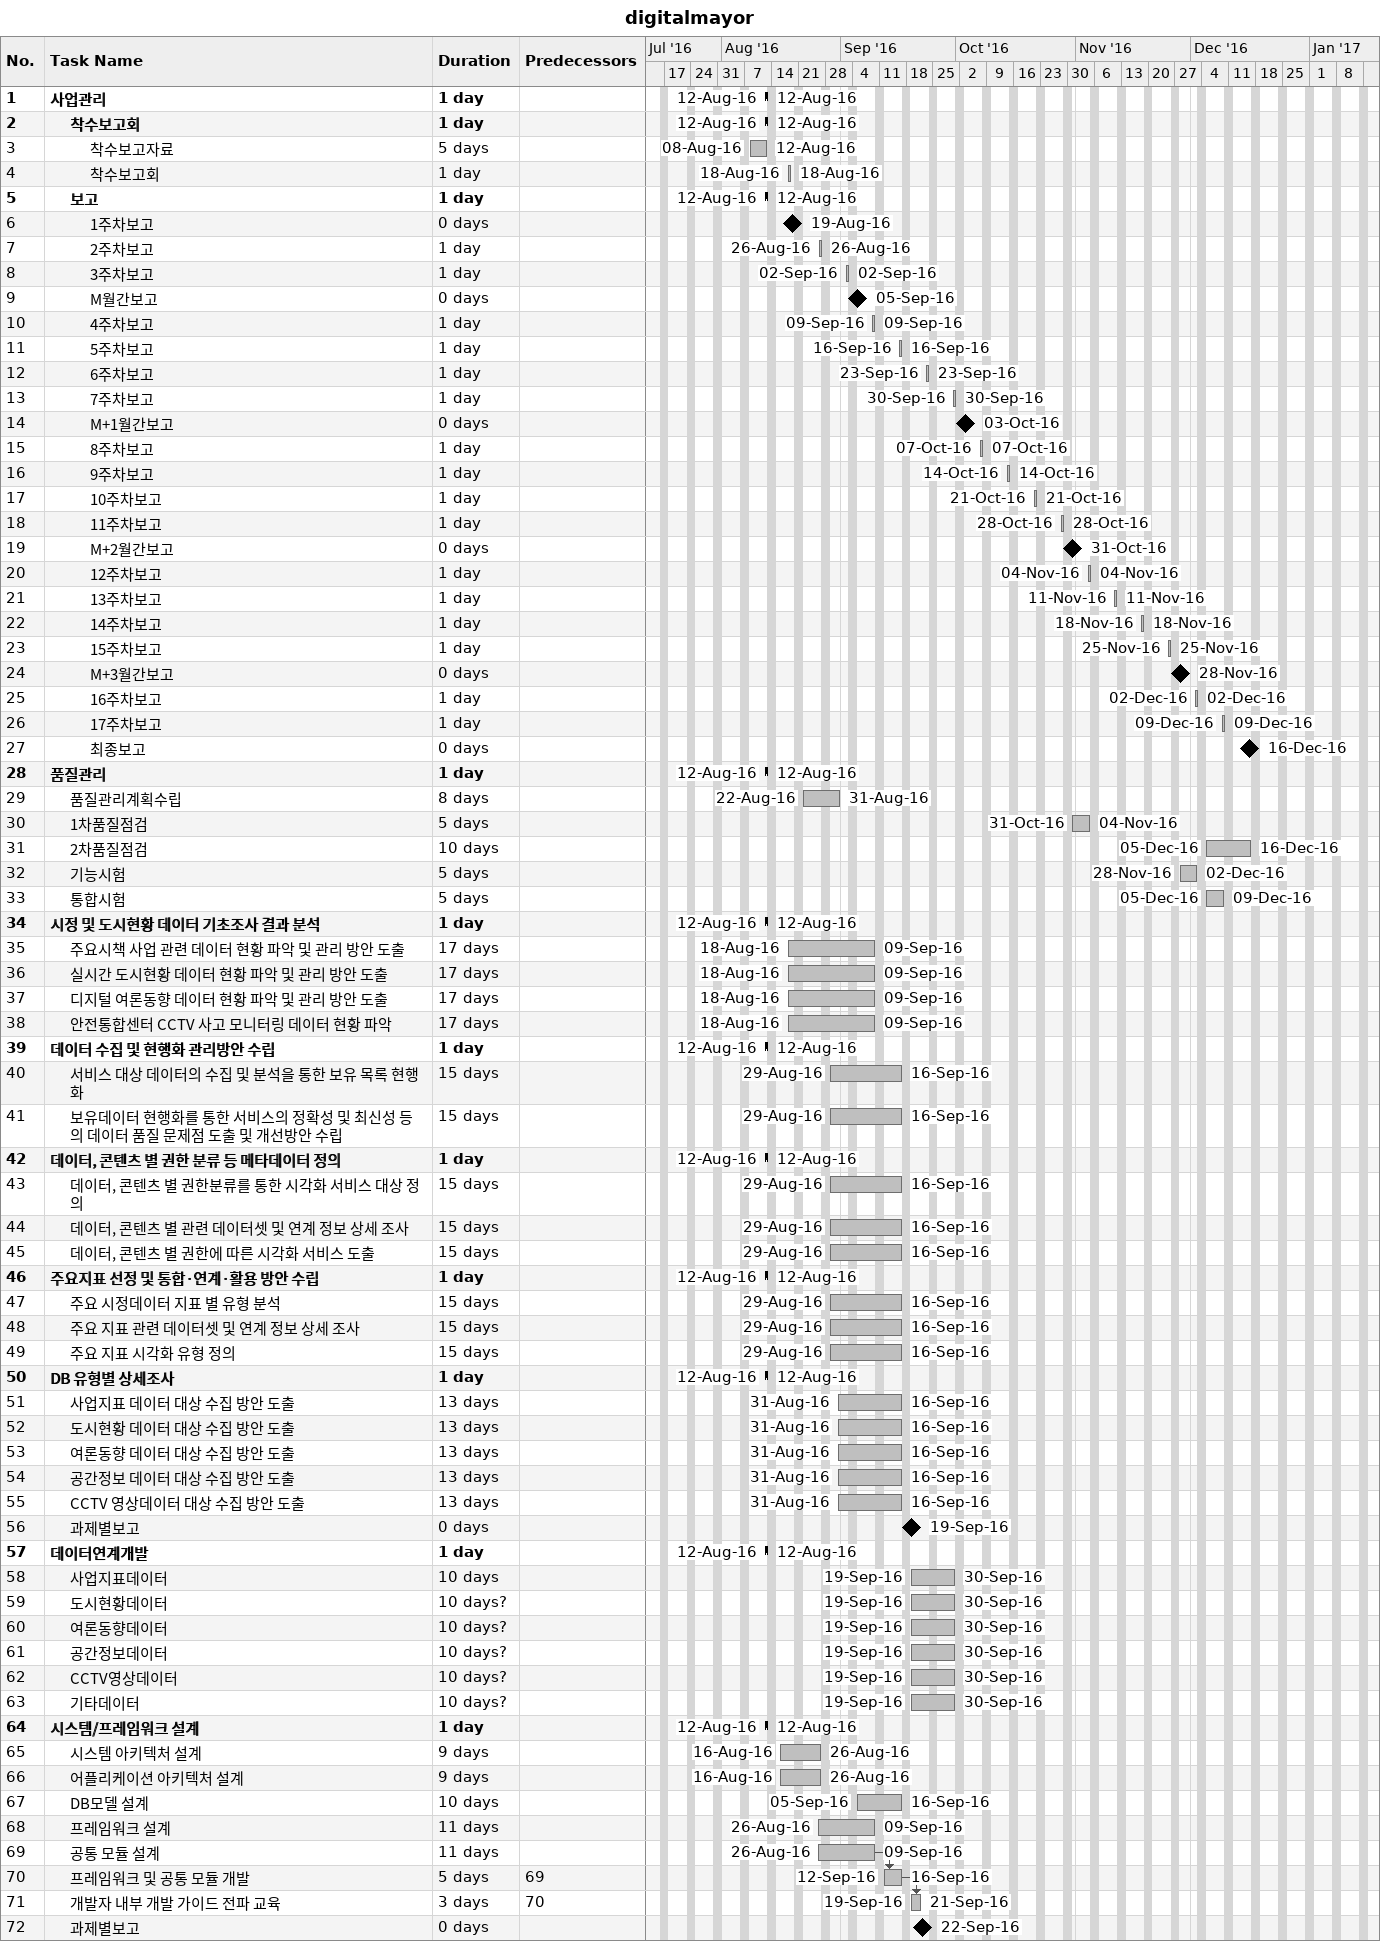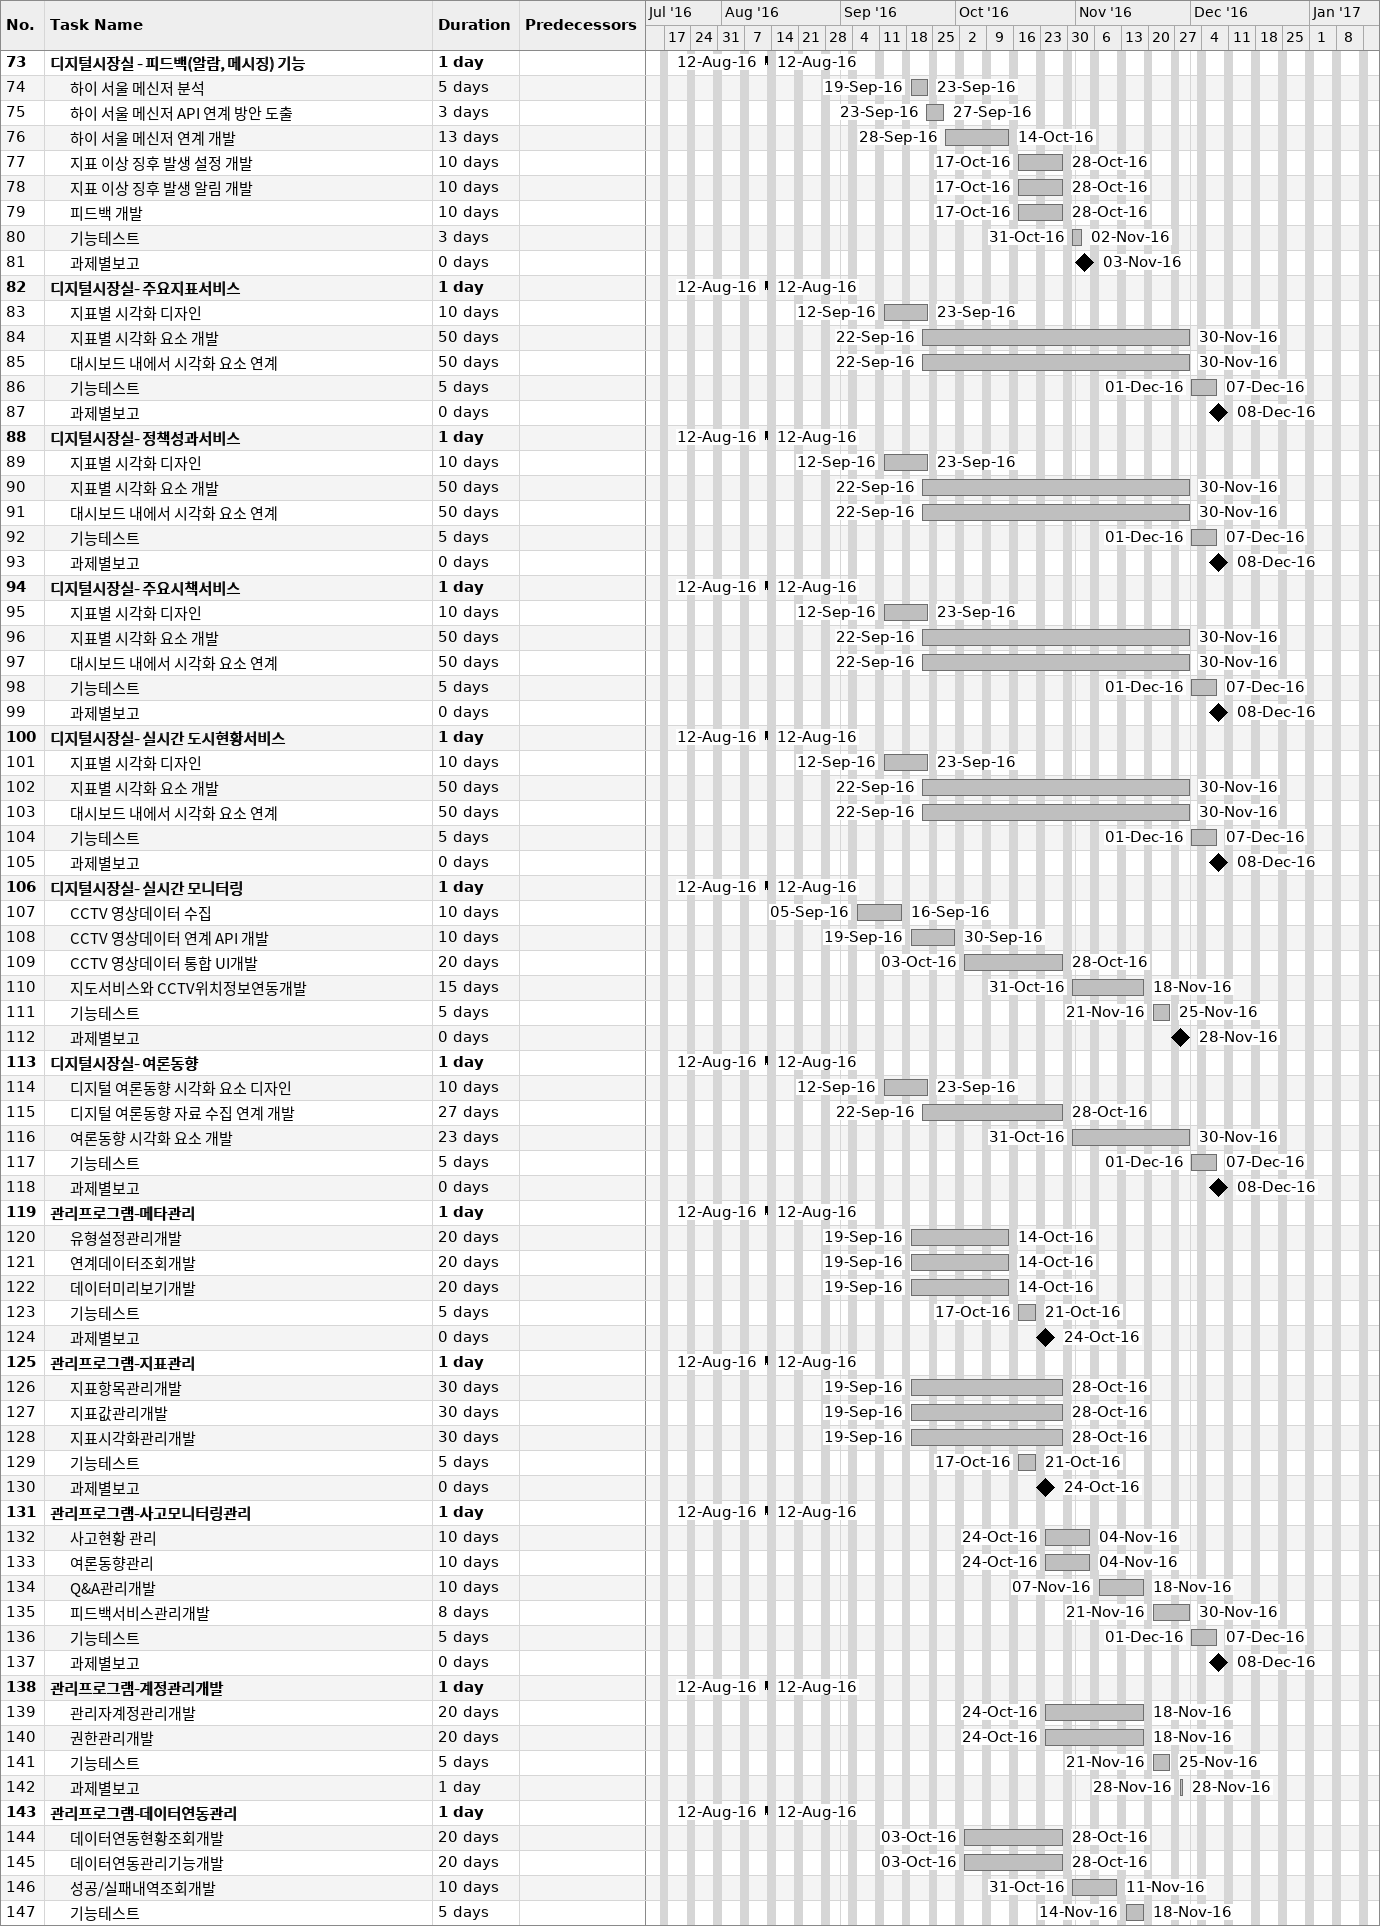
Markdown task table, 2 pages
digitalmayor

| ID | Level | Task | Duration | Start | Finish | Predecessors |
|---|---|---|---|---|---|---|
| 1 | 1 | **사업관리** | 1d | 2016-08-12 | 2016-08-12 |  |
| 2 | 2 | **착수보고회** | 1d | 2016-08-12 | 2016-08-12 |  |
| 3 | 3 | 착수보고자료 | 5d | 2016-08-08 | 2016-08-12 |  |
| 4 | 3 | 착수보고회 | 1d | 2016-08-18 | 2016-08-18 |  |
| 5 | 2 | **보고** | 1d | 2016-08-12 | 2016-08-12 |  |
| 6 | 3 | 1주차보고 | 0d | 2016-08-19 | 2016-08-19 |  |
| 7 | 3 | 2주차보고 | 1d | 2016-08-26 | 2016-08-26 |  |
| 8 | 3 | 3주차보고 | 1d | 2016-09-02 | 2016-09-02 |  |
| 9 | 3 | M월간보고 | 0d | 2016-09-05 | 2016-09-05 |  |
| 10 | 3 | 4주차보고 | 1d | 2016-09-09 | 2016-09-09 |  |
| 11 | 3 | 5주차보고 | 1d | 2016-09-16 | 2016-09-16 |  |
| 12 | 3 | 6주차보고 | 1d | 2016-09-23 | 2016-09-23 |  |
| 13 | 3 | 7주차보고 | 1d | 2016-09-30 | 2016-09-30 |  |
| 14 | 3 | M+1월간보고 | 0d | 2016-10-03 | 2016-10-03 |  |
| 15 | 3 | 8주차보고 | 1d | 2016-10-07 | 2016-10-07 |  |
| 16 | 3 | 9주차보고 | 1d | 2016-10-14 | 2016-10-14 |  |
| 17 | 3 | 10주차보고 | 1d | 2016-10-21 | 2016-10-21 |  |
| 18 | 3 | 11주차보고 | 1d | 2016-10-28 | 2016-10-28 |  |
| 19 | 3 | M+2월간보고 | 0d | 2016-10-31 | 2016-10-31 |  |
| 20 | 3 | 12주차보고 | 1d | 2016-11-04 | 2016-11-04 |  |
| 21 | 3 | 13주차보고 | 1d | 2016-11-11 | 2016-11-11 |  |
| 22 | 3 | 14주차보고 | 1d | 2016-11-18 | 2016-11-18 |  |
| 23 | 3 | 15주차보고 | 1d | 2016-11-25 | 2016-11-25 |  |
| 24 | 3 | M+3월간보고 | 0d | 2016-11-28 | 2016-11-28 |  |
| 25 | 3 | 16주차보고 | 1d | 2016-12-02 | 2016-12-02 |  |
| 26 | 3 | 17주차보고 | 1d | 2016-12-09 | 2016-12-09 |  |
| 27 | 3 | 최종보고 | 0d | 2016-12-16 | 2016-12-16 |  |
| 28 | 1 | **품질관리** | 1d | 2016-08-12 | 2016-08-12 |  |
| 29 | 2 | 품질관리계획수립 | 8d | 2016-08-22 | 2016-08-31 |  |
| 30 | 2 | 1차품질점검 | 5d | 2016-10-31 | 2016-11-04 |  |
| 31 | 2 | 2차품질점검 | 10d | 2016-12-05 | 2016-12-16 |  |
| 32 | 2 | 기능시험 | 5d | 2016-11-28 | 2016-12-02 |  |
| 33 | 2 | 통합시험 | 5d | 2016-12-05 | 2016-12-09 |  |
| 34 | 1 | **시정 및 도시현황 데이터 기초조사 결과 분석** | 1d | 2016-08-12 | 2016-08-12 |  |
| 35 | 2 | 주요시책 사업 관련 데이터 현황 파악 및 관리 방안 도출 | 17d | 2016-08-18 | 2016-09-09 |  |
| 36 | 2 | 실시간 도시현황 데이터 현황 파악 및 관리 방안 도출 | 17d | 2016-08-18 | 2016-09-09 |  |
| 37 | 2 | 디지털 여론동향 데이터 현황 파악 및 관리 방안 도출 | 17d | 2016-08-18 | 2016-09-09 |  |
| 38 | 2 | 안전통합센터 CCTV 사고 모니터링 데이터 현황 파악 | 17d | 2016-08-18 | 2016-09-09 |  |
| 39 | 1 | **데이터 수집 및 현행화 관리방안 수립** | 1d | 2016-08-12 | 2016-08-12 |  |
| 40 | 2 | 서비스 대상 데이터의 수집 및 분석을 통한 보유 목록 현행화 | 15d | 2016-08-29 | 2016-09-16 |  |
| 41 | 2 | 보유데이터 현행화를 통한 서비스의 정확성 및 최신성 등의 데이터 품질 문제점 도출 및 개선방안 수립 | 15d | 2016-08-29 | 2016-09-16 |  |
| 42 | 1 | **데이터, 콘텐츠 별 권한 분류 등 메타데이터 정의** | 1d | 2016-08-12 | 2016-08-12 |  |
| 43 | 2 | 데이터, 콘텐츠 별 권한분류를 통한 시각화 서비스 대상 정의 | 15d | 2016-08-29 | 2016-09-16 |  |
| 44 | 2 | 데이터, 콘텐츠 별 관련 데이터셋 및 연계 정보 상세 조사 | 15d | 2016-08-29 | 2016-09-16 |  |
| 45 | 2 | 데이터, 콘텐츠 별 권한에 따른 시각화 서비스 도출 | 15d | 2016-08-29 | 2016-09-16 |  |
| 46 | 1 | **주요지표 선정 및 통합·연계·활용 방안 수립** | 1d | 2016-08-12 | 2016-08-12 |  |
| 47 | 2 | 주요 시정데이터 지표 별 유형 분석 | 15d | 2016-08-29 | 2016-09-16 |  |
| 48 | 2 | 주요 지표 관련 데이터셋 및 연계 정보 상세 조사 | 15d | 2016-08-29 | 2016-09-16 |  |
| 49 | 2 | 주요 지표 시각화 유형 정의 | 15d | 2016-08-29 | 2016-09-16 |  |
| 50 | 1 | **DB 유형별 상세조사** | 1d | 2016-08-12 | 2016-08-12 |  |
| 51 | 2 | 사업지표 데이터 대상 수집 방안 도출 | 13d | 2016-08-31 | 2016-09-16 |  |
| 52 | 2 | 도시현황 데이터 대상 수집 방안 도출 | 13d | 2016-08-31 | 2016-09-16 |  |
| 53 | 2 | 여론동향 데이터 대상 수집 방안 도출 | 13d | 2016-08-31 | 2016-09-16 |  |
| 54 | 2 | 공간정보 데이터 대상 수집 방안 도출 | 13d | 2016-08-31 | 2016-09-16 |  |
| 55 | 2 | CCTV 영상데이터 대상 수집 방안 도출 | 13d | 2016-08-31 | 2016-09-16 |  |
| 56 | 2 | 과제별보고 | 0d | 2016-09-19 | 2016-09-19 |  |
| 57 | 1 | **데이터연계개발** | 1d | 2016-08-12 | 2016-08-12 |  |
| 58 | 2 | 사업지표데이터 | 10d | 2016-09-19 | 2016-09-30 |  |
| 59 | 2 | 도시현황데이터 | 10d? | 2016-09-19 | 2016-09-30 |  |
| 60 | 2 | 여론동향데이터 | 10d? | 2016-09-19 | 2016-09-30 |  |
| 61 | 2 | 공간정보데이터 | 10d? | 2016-09-19 | 2016-09-30 |  |
| 62 | 2 | CCTV영상데이터 | 10d? | 2016-09-19 | 2016-09-30 |  |
| 63 | 2 | 기타데이터 | 10d? | 2016-09-19 | 2016-09-30 |  |
| 64 | 1 | **시스템/프레임워크 설계** | 1d | 2016-08-12 | 2016-08-12 |  |
| 65 | 2 | 시스템 아키텍처 설계 | 9d | 2016-08-16 | 2016-08-26 |  |
| 66 | 2 | 어플리케이션 아키텍처 설계 | 9d | 2016-08-16 | 2016-08-26 |  |
| 67 | 2 | DB모델 설계 | 10d | 2016-09-05 | 2016-09-16 |  |
| 68 | 2 | 프레임워크 설계 | 11d | 2016-08-26 | 2016-09-09 |  |
| 69 | 2 | 공통 모듈 설계 | 11d | 2016-08-26 | 2016-09-09 |  |
| 70 | 2 | 프레임워크 및 공통 모듈 개발 | 5d | 2016-09-12 | 2016-09-16 | 69 |
| 71 | 2 | 개발자 내부 개발 가이드 전파 교육 | 3d | 2016-09-19 | 2016-09-21 | 70 |
| 72 | 2 | 과제별보고 | 0d | 2016-09-22 | 2016-09-22 |  |
| 73 | 1 | **디지털시장실 - 피드백(알람, 메시징) 기능** | 1d | 2016-08-12 | 2016-08-12 |  |
| 74 | 2 | 하이 서울 메신저 분석 | 5d | 2016-09-19 | 2016-09-23 |  |
| 75 | 2 | 하이 서울 메신저 API 연계 방안 도출 | 3d | 2016-09-23 | 2016-09-27 |  |
| 76 | 2 | 하이 서울 메신저 연계 개발 | 13d | 2016-09-28 | 2016-10-14 |  |
| 77 | 2 | 지표 이상 징후 발생 설정 개발 | 10d | 2016-10-17 | 2016-10-28 |  |
| 78 | 2 | 지표 이상 징후 발생 알림 개발 | 10d | 2016-10-17 | 2016-10-28 |  |
| 79 | 2 | 피드백 개발 | 10d | 2016-10-17 | 2016-10-28 |  |
| 80 | 2 | 기능테스트 | 3d | 2016-10-31 | 2016-11-02 |  |
| 81 | 2 | 과제별보고 | 0d | 2016-11-03 | 2016-11-03 |  |
| 82 | 1 | **디지털시장실- 주요지표서비스** | 1d | 2016-08-12 | 2016-08-12 |  |
| 83 | 2 | 지표별 시각화 디자인 | 10d | 2016-09-12 | 2016-09-23 |  |
| 84 | 2 | 지표별 시각화 요소 개발 | 50d | 2016-09-22 | 2016-11-30 |  |
| 85 | 2 | 대시보드 내에서 시각화 요소 연계 | 50d | 2016-09-22 | 2016-11-30 |  |
| 86 | 2 | 기능테스트 | 5d | 2016-12-01 | 2016-12-07 |  |
| 87 | 2 | 과제별보고 | 0d | 2016-12-08 | 2016-12-08 |  |
| 88 | 1 | **디지털시장실- 정책성과서비스** | 1d | 2016-08-12 | 2016-08-12 |  |
| 89 | 2 | 지표별 시각화 디자인 | 10d | 2016-09-12 | 2016-09-23 |  |
| 90 | 2 | 지표별 시각화 요소 개발 | 50d | 2016-09-22 | 2016-11-30 |  |
| 91 | 2 | 대시보드 내에서 시각화 요소 연계 | 50d | 2016-09-22 | 2016-11-30 |  |
| 92 | 2 | 기능테스트 | 5d | 2016-12-01 | 2016-12-07 |  |
| 93 | 2 | 과제별보고 | 0d | 2016-12-08 | 2016-12-08 |  |
| 94 | 1 | **디지털시장실- 주요시책서비스** | 1d | 2016-08-12 | 2016-08-12 |  |
| 95 | 2 | 지표별 시각화 디자인 | 10d | 2016-09-12 | 2016-09-23 |  |
| 96 | 2 | 지표별 시각화 요소 개발 | 50d | 2016-09-22 | 2016-11-30 |  |
| 97 | 2 | 대시보드 내에서 시각화 요소 연계 | 50d | 2016-09-22 | 2016-11-30 |  |
| 98 | 2 | 기능테스트 | 5d | 2016-12-01 | 2016-12-07 |  |
| 99 | 2 | 과제별보고 | 0d | 2016-12-08 | 2016-12-08 |  |
| 100 | 1 | **디지털시장실- 실시간 도시현황서비스** | 1d | 2016-08-12 | 2016-08-12 |  |
| 101 | 2 | 지표별 시각화 디자인 | 10d | 2016-09-12 | 2016-09-23 |  |
| 102 | 2 | 지표별 시각화 요소 개발 | 50d | 2016-09-22 | 2016-11-30 |  |
| 103 | 2 | 대시보드 내에서 시각화 요소 연계 | 50d | 2016-09-22 | 2016-11-30 |  |
| 104 | 2 | 기능테스트 | 5d | 2016-12-01 | 2016-12-07 |  |
| 105 | 2 | 과제별보고 | 0d | 2016-12-08 | 2016-12-08 |  |
| 106 | 1 | **디지털시장실- 실시간 모니터링** | 1d | 2016-08-12 | 2016-08-12 |  |
| 107 | 2 | CCTV 영상데이터 수집 | 10d | 2016-09-05 | 2016-09-16 |  |
| 108 | 2 | CCTV 영상데이터 연계 API 개발 | 10d | 2016-09-19 | 2016-09-30 |  |
| 109 | 2 | CCTV 영상데이터 통합 UI개발 | 20d | 2016-10-03 | 2016-10-28 |  |
| 110 | 2 | 지도서비스와 CCTV위치정보연동개발 | 15d | 2016-10-31 | 2016-11-18 |  |
| 111 | 2 | 기능테스트 | 5d | 2016-11-21 | 2016-11-25 |  |
| 112 | 2 | 과제별보고 | 0d | 2016-11-28 | 2016-11-28 |  |
| 113 | 1 | **디지털시장실- 여론동향** | 1d | 2016-08-12 | 2016-08-12 |  |
| 114 | 2 | 디지털 여론동향 시각화 요소 디자인 | 10d | 2016-09-12 | 2016-09-23 |  |
| 115 | 2 | 디지털 여론동향 자료 수집 연계 개발 | 27d | 2016-09-22 | 2016-10-28 |  |
| 116 | 2 | 여론동향 시각화 요소 개발 | 23d | 2016-10-31 | 2016-11-30 |  |
| 117 | 2 | 기능테스트 | 5d | 2016-12-01 | 2016-12-07 |  |
| 118 | 2 | 과제별보고 | 0d | 2016-12-08 | 2016-12-08 |  |
| 119 | 1 | **관리프로그램-메타관리** | 1d | 2016-08-12 | 2016-08-12 |  |
| 120 | 2 | 유형설정관리개발 | 20d | 2016-09-19 | 2016-10-14 |  |
| 121 | 2 | 연계데이터조회개발 | 20d | 2016-09-19 | 2016-10-14 |  |
| 122 | 2 | 데이터미리보기개발 | 20d | 2016-09-19 | 2016-10-14 |  |
| 123 | 2 | 기능테스트 | 5d | 2016-10-17 | 2016-10-21 |  |
| 124 | 2 | 과제별보고 | 0d | 2016-10-24 | 2016-10-24 |  |
| 125 | 1 | **관리프로그램-지표관리** | 1d | 2016-08-12 | 2016-08-12 |  |
| 126 | 2 | 지표항목관리개발 | 30d | 2016-09-19 | 2016-10-28 |  |
| 127 | 2 | 지표값관리개발 | 30d | 2016-09-19 | 2016-10-28 |  |
| 128 | 2 | 지표시각화관리개발 | 30d | 2016-09-19 | 2016-10-28 |  |
| 129 | 2 | 기능테스트 | 5d | 2016-10-17 | 2016-10-21 |  |
| 130 | 2 | 과제별보고 | 0d | 2016-10-24 | 2016-10-24 |  |
| 131 | 1 | **관리프로그램-사고모니터링관리** | 1d | 2016-08-12 | 2016-08-12 |  |
| 132 | 2 | 사고현황 관리 | 10d | 2016-10-24 | 2016-11-04 |  |
| 133 | 2 | 여론동향관리 | 10d | 2016-10-24 | 2016-11-04 |  |
| 134 | 2 | Q&A관리개발 | 10d | 2016-11-07 | 2016-11-18 |  |
| 135 | 2 | 피드백서비스관리개발 | 8d | 2016-11-21 | 2016-11-30 |  |
| 136 | 2 | 기능테스트 | 5d | 2016-12-01 | 2016-12-07 |  |
| 137 | 2 | 과제별보고 | 0d | 2016-12-08 | 2016-12-08 |  |
| 138 | 1 | **관리프로그램-계정관리개발** | 1d | 2016-08-12 | 2016-08-12 |  |
| 139 | 2 | 관리자계정관리개발 | 20d | 2016-10-24 | 2016-11-18 |  |
| 140 | 2 | 권한관리개발 | 20d | 2016-10-24 | 2016-11-18 |  |
| 141 | 2 | 기능테스트 | 5d | 2016-11-21 | 2016-11-25 |  |
| 142 | 2 | 과제별보고 | 1d | 2016-11-28 | 2016-11-28 |  |
| 143 | 1 | **관리프로그램-데이터연동관리** | 1d | 2016-08-12 | 2016-08-12 |  |
| 144 | 2 | 데이터연동현황조회개발 | 20d | 2016-10-03 | 2016-10-28 |  |
| 145 | 2 | 데이터연동관리기능개발 | 20d | 2016-10-03 | 2016-10-28 |  |
| 146 | 2 | 성공/실패내역조회개발 | 10d | 2016-10-31 | 2016-11-11 |  |
| 147 | 2 | 기능테스트 | 5d | 2016-11-14 | 2016-11-18 |  |
